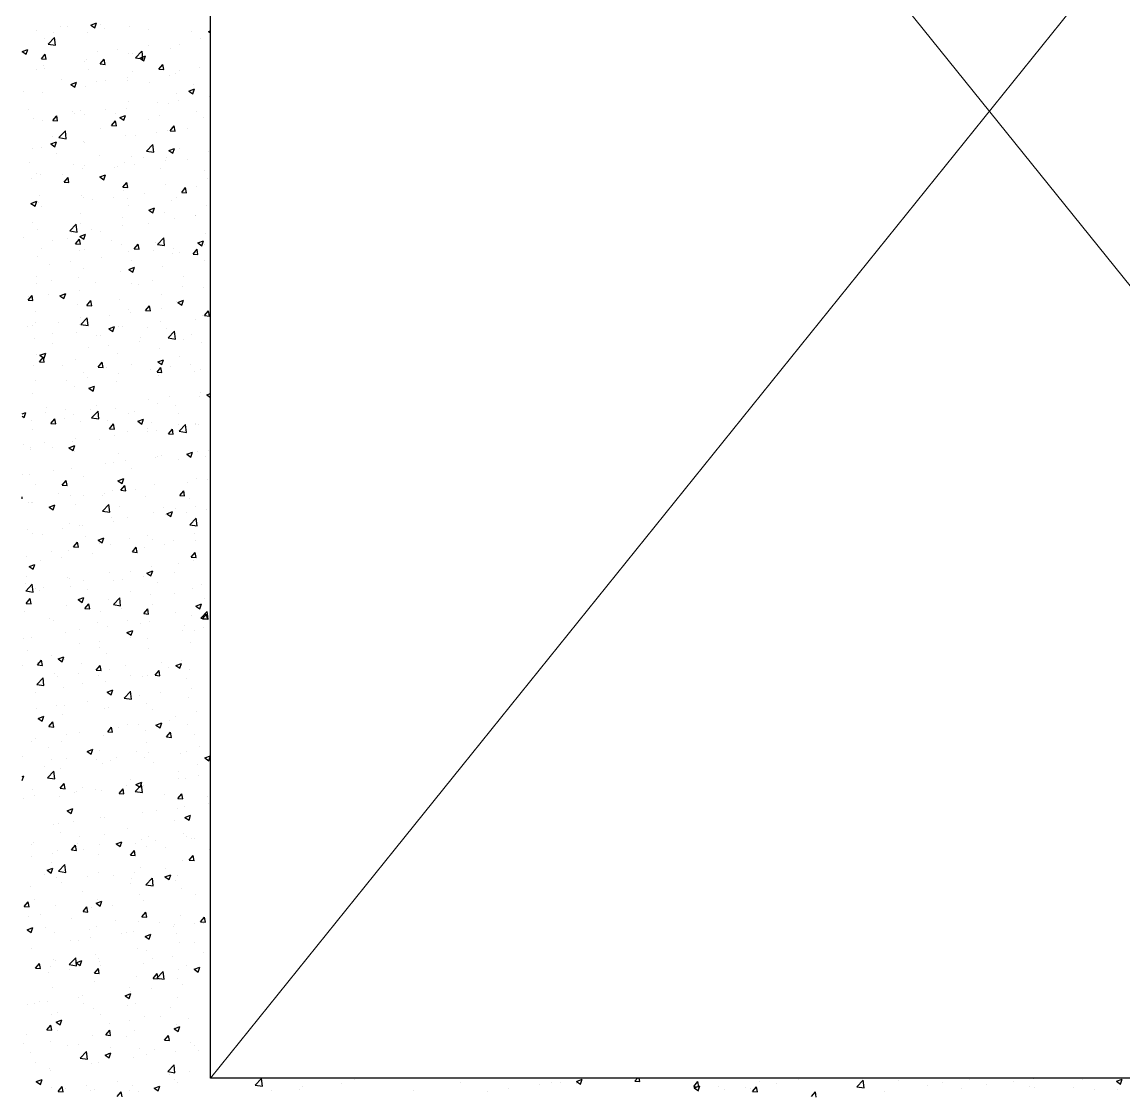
# Model space of a CAD drawing. Header units: millimetres. Extents: x 331487 to 517269, y 198509 to 399936.
# Drawn here: x 395720 to 397064, y 384942 to 386248 of the extents above; entities that cross this region are included whole.
import ezdxf

# ---------------------------------------------------------------- set-up
doc = ezdxf.new("R2010")
doc.units = ezdxf.units.MM
doc.header["$MEASUREMENT"] = 0
doc.layers.add('BEAM', color=1, linetype='Continuous', lineweight=5)
doc.layers.add('COLUMN', color=6, linetype='Continuous')

msp = doc.modelspace()

# ---------------------------------------------------------------- linework, layer by layer
at = {"layer": 'BEAM', "ltscale": 250}
for p, q in [((395950.1, 384959), (397850.1, 387319)), ((395950.1, 387319), (397850.1, 384959))]:
    msp.add_line(p, q, dxfattribs=at)
at = {"layer": 'COLUMN'}
for p, q in [((395950.1, 384959), (395950.1, 387319)), ((398080.1, 384959), (395950.1, 384959))]:
    msp.add_line(p, q, dxfattribs=at)
at = {"layer": 'COLUMN', "color": 2, "linetype": 'Continuous'}
for p, q in [((395804, 386244), (395811, 386246.7)), ((395804, 386244), (395809, 386240.6)), ((395809, 386240.6), (395811, 386246.7)), ((395816.2, 386244.9), (395816.2, 386244.9)), ((395737.2, 386237.4), (395737.2, 386237.4)), ((395757.9, 386234.9), (395757.9, 386234.9)), ((395767.1, 386242.6), (395767.1, 386242.6)), ((395775.1, 386242.4), (395775.1, 386242.4)), ((395800.1, 386235.4), (395800.1, 386235.4)), ((395820.5, 386240.4), (395820.5, 386240.4)), ((395851.4, 386242.4), (395851.4, 386242.4)), ((395873.9, 386238.1), (395873.9, 386238.1)), ((395927.3, 386235.8), (395927.3, 386235.8)), ((395947.7, 386236), (395950.1, 386236.9)), ((395947.7, 386236), (395950.1, 386234.4)), ((395748.1, 386227.9), (395748.1, 386227.9)), ((395751.9, 386220.8), (395759.7, 386228.9)), ((395751.9, 386220.8), (395760.8, 386219.4)), ((395760.8, 386219.4), (395759.7, 386228.9)), ((395874.9, 386219.6), (395874.9, 386219.6)), ((395912.7, 386219.9), (395912.7, 386219.9)), ((395938, 386227.9), (395938, 386227.9)), ((395720.1, 386211.8), (395727, 386214.4)), ((395720.1, 386211.6), (395725, 386208.4)), ((395725, 386208.4), (395727, 386214.4)), ((395743.7, 386202.9), (395748.5, 386208.7)), ((395749.7, 386202.4), (395748.5, 386208.7)), ((395812, 386211.3), (395812, 386211.3)), ((395837, 386214.6), (395837, 386214.6)), ((395850.2, 386209.1), (395850.2, 386209.1)), ((395854.4, 386209.9), (395854.4, 386209.9)), ((395858.7, 386204.2), (395866.4, 386212.3)), ((395858.7, 386204.2), (395867.6, 386202.9)), ((395863.7, 386203.7), (395870.7, 386206.4)), ((395863.7, 386203.7), (395868.7, 386200.4)), ((395867.6, 386202.9), (395866.5, 386212.4)), ((395868.7, 386200.4), (395870.7, 386206.4)), ((395900.7, 386215.5), (395900.7, 386215.5)), ((395743.7, 386202.9), (395749.7, 386202.4)), ((395746.9, 386194.6), (395746.9, 386194.6)), ((395747.7, 386191.5), (395747.7, 386191.5)), ((395748.8, 386203), (395748.8, 386203)), ((395796.1, 386199.9), (395796.1, 386199.9)), ((395798.9, 386202.1), (395798.9, 386202.1)), ((395815.4, 386196.7), (395820.2, 386202.4)), ((395815.4, 386196.7), (395821.4, 386196.1)), ((395821.4, 386196.1), (395820.2, 386202.4)), ((395887.1, 386190.4), (395892, 386196.1)), ((395887.1, 386190.4), (395893.1, 386189.9)), ((395893.1, 386189.8), (395892, 386196.1)), ((395936.8, 386191.8), (395936.8, 386191.8)), ((395737.7, 386189.9), (395737.7, 386189.9)), ((395768.8, 386178.1), (395768.8, 386178.1)), ((395801.1, 386189.3), (395801.1, 386189.3)), ((395848.6, 386180.1), (395848.6, 386180.1)), ((395854.4, 386187), (395854.4, 386187)), ((395899.5, 386182.2), (395899.5, 386182.2)), ((395907.8, 386184.7), (395907.8, 386184.7)), ((395911.7, 386188.5), (395911.7, 386188.5)), ((395722.5, 386163.5), (395722.5, 386163.5)), ((395779.7, 386171.5), (395786.7, 386174.2)), ((395779.7, 386171.5), (395784.7, 386168.1)), ((395784.7, 386168.1), (395786.7, 386174.2)), ((395785.7, 386171.9), (395785.7, 386171.9)), ((395797.7, 386168.8), (395797.7, 386168.8)), ((395810.7, 386175.2), (395810.7, 386175.2)), ((395822.1, 386175.8), (395822.1, 386175.8)), ((395849, 386175.8), (395849, 386175.8)), ((395875.5, 386173.6), (395875.5, 386173.6)), ((395923.4, 386163.5), (395930.4, 386166.2)), ((395923.4, 386163.5), (395928.4, 386160.1)), ((395928.4, 386160.1), (395930.4, 386166.1)), ((395928.9, 386171.3), (395928.9, 386171.3)), ((395745.7, 386161.3), (395745.7, 386161.3)), ((395850.3, 386150.3), (395850.3, 386150.3)), ((395908.6, 386160.3), (395908.6, 386160.3)), ((395910.4, 386152.3), (395910.4, 386152.3)), ((395948.3, 386157.3), (395948.3, 386157.3)), ((395727.8, 386140.7), (395727.8, 386140.7)), ((395781.2, 386138.4), (395781.2, 386138.4)), ((395791.9, 386140.3), (395791.9, 386140.3)), ((395822.3, 386140.7), (395822.3, 386140.7)), ((395847.8, 386142.5), (395847.8, 386142.5)), ((395885.4, 386149), (395885.4, 386149)), ((395898.3, 386148.9), (395898.3, 386148.9)), ((395932.5, 386138.3), (395932.5, 386138.3)), ((395733.6, 386130.2), (395733.6, 386130.2)), ((395744.5, 386128), (395744.5, 386128)), ((395757.6, 386127.7), (395762.4, 386133.5)), ((395757.6, 386127.7), (395763.5, 386127.2)), ((395759.4, 386132.4), (395759.4, 386132.4)), ((395763.5, 386127.2), (395762.4, 386133.4)), ((395784.4, 386135.7), (395784.4, 386135.7)), ((395796.4, 386135.5), (395796.4, 386135.5)), ((395829.3, 386121.4), (395834.1, 386127.2)), ((395835.3, 386120.9), (395834.1, 386127.2)), ((395834.5, 386136.2), (395834.5, 386136.2)), ((395839.4, 386131.2), (395846.4, 386133.9)), ((395839.4, 386131.2), (395844.3, 386127.9)), ((395844.3, 386127.9), (395846.4, 386133.9)), ((395874.2, 386128.3), (395874.2, 386128.3)), ((395887.9, 386133.9), (395887.9, 386133.9)), ((395941.3, 386131.7), (395941.3, 386131.7)), ((395949, 386123.2), (395949, 386123.2)), ((395765.2, 386106.8), (395773, 386114.9)), ((395774.1, 386105.4), (395773, 386114.9)), ((395815.9, 386118.3), (395815.9, 386118.3)), ((395829.3, 386121.4), (395835.3, 386120.9)), ((395859.1, 386109.6), (395859.1, 386109.6)), ((395884.1, 386112.9), (395884.1, 386112.9)), ((395897.1, 386115.7), (395897.1, 386115.7)), ((395901, 386115.2), (395905.8, 386120.9)), ((395901, 386115.2), (395907, 386114.6)), ((395907, 386114.6), (395905.8, 386120.9)), ((395922, 386117.9), (395922, 386117.9)), ((395755.3, 386099), (395762.3, 386101.6)), ((395755.3, 386099), (395760.3, 386095.6)), ((395757.6, 386108.3), (395757.6, 386108.3)), ((395758.1, 386096.3), (395758.1, 386096.3)), ((395760.3, 386095.6), (395762.3, 386101.6)), ((395765.2, 386106.8), (395774.1, 386105.4)), ((395795.2, 386102.2), (395795.2, 386102.2)), ((395796, 386101.3), (395796, 386101.3)), ((395846.6, 386109.3), (395846.6, 386109.3)), ((395871.9, 386090.3), (395879.7, 386098.4)), ((395880.8, 386088.9), (395879.7, 386098.4)), ((395733, 386093), (395733, 386093)), ((395743.3, 386094.7), (395743.3, 386094.7)), ((395761.7, 386087.3), (395761.7, 386087.3)), ((395815.1, 386085.1), (395815.1, 386085.1)), ((395854.1, 386083.3), (395854.1, 386083.3)), ((395868.4, 386082.8), (395868.4, 386082.8)), ((395871.9, 386090.3), (395880.8, 386088.9)), ((395899.1, 386090.9), (395906.1, 386093.6)), ((395899.1, 386090.9), (395904, 386087.6)), ((395904, 386087.6), (395906.1, 386093.6)), ((395912.4, 386093.3), (395912.4, 386093.3)), ((395947.8, 386089.9), (395947.8, 386089.9)), ((395729.4, 386076.2), (395729.4, 386076.2)), ((395782.8, 386073.9), (395782.8, 386073.9)), ((395795.8, 386073.3), (395795.8, 386073.3)), ((395832.8, 386070.1), (395832.8, 386070.1)), ((395836.1, 386071.6), (395836.1, 386071.6)), ((395845.3, 386076), (395845.3, 386076)), ((395857.8, 386073.4), (395857.8, 386073.4)), ((395889.5, 386069.4), (395889.5, 386069.4)), ((395895.7, 386078.4), (395895.7, 386078.4)), ((395895.9, 386082.4), (395895.9, 386082.4)), ((395921.8, 386080.6), (395921.8, 386080.6)), ((395731.8, 386056.8), (395731.8, 386056.8)), ((395737.5, 386063.3), (395737.5, 386063.3)), ((395742.1, 386061.4), (395742.1, 386061.4)), ((395769.6, 386061.8), (395769.6, 386061.8)), ((395771.4, 386052.5), (395776.3, 386058.2)), ((395777.4, 386052), (395776.3, 386058.2)), ((395794, 386068.9), (395794, 386068.9)), ((395815, 386058.7), (395822, 386061.4)), ((395815, 386058.7), (395820, 386055.3)), ((395820, 386055.3), (395822, 386061.4)), ((395942.9, 386067.1), (395942.9, 386067.1)), ((395946.6, 386056.6), (395946.6, 386056.6)), ((395771.4, 386052.5), (395777.4, 386052)), ((395843.2, 386046.2), (395848, 386052)), ((395843.2, 386046.2), (395849.1, 386045.7)), ((395844.1, 386042.7), (395844.1, 386042.7)), ((395849.1, 386045.7), (395848, 386052)), ((395894.6, 386049.1), (395894.6, 386049.1)), ((395914.9, 386039.9), (395919.7, 386045.7)), ((395920.9, 386039.4), (395919.7, 386045.7)), ((395932.6, 386047.3), (395932.6, 386047.3)), ((395731, 386026.4), (395738, 386029.1)), ((395736, 386023.1), (395738, 386029.1)), ((395741.8, 386036.5), (395741.8, 386036.5)), ((395792.8, 386035.6), (395792.8, 386035.6)), ((395795.2, 386034.2), (395795.2, 386034.2)), ((395806.5, 386030.7), (395806.5, 386030.7)), ((395831.5, 386034), (395831.5, 386034)), ((395848.6, 386032), (395848.6, 386032)), ((395869.4, 386039), (395869.4, 386039)), ((395901.9, 386029.7), (395901.9, 386029.7)), ((395908.3, 386033.6), (395908.3, 386033.6)), ((395914.9, 386039.9), (395920.9, 386039.4)), ((395731, 386026.4), (395736, 386023.1)), ((395740.8, 386028.1), (395740.8, 386028.1)), ((395743.3, 386022.4), (395743.3, 386022.4)), ((395850, 386023.6), (395850, 386023.6)), ((395874.7, 386018.4), (395881.7, 386021.1)), ((395874.7, 386018.4), (395879.7, 386015.1)), ((395879.7, 386015.1), (395881.7, 386021.1)), ((395893.4, 386015.8), (395893.4, 386015.8)), ((395945.4, 386023.3), (395945.4, 386023.3)), ((395733.3, 386003.6), (395733.3, 386003.6)), ((395791.6, 386013.6), (395791.6, 386013.6)), ((395791.6, 386002.3), (395791.6, 386002.3)), ((395842.9, 386009.4), (395842.9, 386009.4)), ((395906.2, 386007.9), (395906.2, 386007.9)), ((395931.3, 386011.1), (395931.3, 386011.1)), ((395932.2, 386011.7), (395932.2, 386011.7)), ((395739.6, 385994.8), (395739.6, 385994.8)), ((395778.5, 385992.8), (395786.2, 386001)), ((395778.5, 385992.9), (395787.4, 385991.5)), ((395780.2, 385991.3), (395780.2, 385991.3)), ((395787.4, 385991.5), (395786.3, 386001)), ((395790.7, 385986.2), (395797.7, 385988.9)), ((395795.7, 385982.8), (395797.7, 385988.9)), ((395805.2, 385994.6), (395805.2, 385994.6)), ((395815.6, 385991.7), (395815.6, 385991.7)), ((395843.1, 385999.5), (395843.1, 385999.5)), ((395873.9, 386001.7), (395873.9, 386001.7)), ((395944.1, 385990), (395944.1, 385990)), ((395722.3, 385985.4), (395722.3, 385985.4)), ((395757.3, 385981.7), (395757.3, 385981.7)), ((395775.7, 385983.1), (395775.7, 385983.1)), ((395785.3, 385977.3), (395790.1, 385983)), ((395785.3, 385977.3), (395791.3, 385976.7)), ((395791.3, 385976.7), (395790.1, 385983)), ((395790.7, 385986.2), (395795.7, 385982.8)), ((395829.1, 385980.9), (395829.1, 385980.9)), ((395841.7, 385976.1), (395841.7, 385976.1)), ((395857, 385971), (395861.9, 385976.7)), ((395863, 385970.5), (395861.9, 385976.7)), ((395882.5, 385978.6), (395882.5, 385978.6)), ((395885.2, 385976.3), (395893, 385984.4)), ((395885.2, 385976.3), (395894.1, 385974.9)), ((395892.2, 385982.5), (395892.2, 385982.5)), ((395894.1, 385974.9), (395893, 385984.4)), ((395934.4, 385978.2), (395941.4, 385980.9)), ((395934.4, 385978.2), (395939.4, 385974.8)), ((395935.8, 385976.4), (395935.8, 385976.4)), ((395939.4, 385974.8), (395941.4, 385980.9)), ((395942.8, 385976.7), (395942.8, 385976.7)), ((395743.4, 385972), (395743.4, 385972)), ((395790.4, 385969.1), (395790.4, 385969.1)), ((395796.8, 385969.7), (395796.8, 385969.7)), ((395850.2, 385967.5), (395850.2, 385967.5)), ((395857, 385971), (395863, 385970.5)), ((395879.9, 385968.4), (395879.9, 385968.4)), ((395903.5, 385965.2), (395903.5, 385965.2)), ((395905, 385971.7), (395905, 385971.7)), ((395912.1, 385966.7), (395912.1, 385966.7)), ((395928.8, 385964.7), (395933.6, 385970.5)), ((395928.8, 385964.7), (395934.7, 385964.2)), ((395934.7, 385964.2), (395933.6, 385970.5)), ((395738.4, 385961.6), (395738.4, 385961.6)), ((395753.9, 385951.8), (395753.9, 385951.8)), ((395778.9, 385955.1), (395778.9, 385955.1)), ((395816.8, 385960.1), (395816.8, 385960.1)), ((395850.4, 385945.9), (395857.4, 385948.6)), ((395853.8, 385956.7), (395853.8, 385956.7)), ((395855.4, 385942.6), (395857.4, 385948.6)), ((395891, 385949.2), (395891, 385949.2)), ((395942.9, 385956.7), (395942.9, 385956.7)), ((395737.2, 385936.7), (395737.2, 385936.7)), ((395789.1, 385935.8), (395789.1, 385935.8)), ((395795.5, 385946.7), (395795.5, 385946.7)), ((395840.5, 385942.8), (395840.5, 385942.8)), ((395850.4, 385945.9), (395855.4, 385942.6)), ((395916.5, 385937.3), (395916.5, 385937.3)), ((395737.2, 385928.3), (395737.2, 385928.3)), ((395755.8, 385932.3), (395755.8, 385932.3)), ((395809.2, 385930.1), (395809.2, 385930.1)), ((395853.6, 385929), (395853.6, 385929)), ((395862.6, 385927.8), (395862.6, 385927.8)), ((395878.7, 385932.3), (395878.7, 385932.3)), ((395915.9, 385925.5), (395915.9, 385925.5)), ((395941.7, 385923.4), (395941.7, 385923.4)), ((395727.5, 385908.3), (395732.3, 385914.1)), ((395727.5, 385908.3), (395733.4, 385907.8)), ((395727.6, 385912.4), (395727.6, 385912.4)), ((395733.4, 385907.8), (395732.3, 385914.1)), ((395752.6, 385915.7), (395752.6, 385915.7)), ((395766.4, 385913.7), (395773.4, 385916.4)), ((395766.4, 385913.7), (395771.3, 385910.3)), ((395771.3, 385910.3), (395773.4, 385916.4)), ((395790.5, 385920.7), (395790.5, 385920.7)), ((395839.3, 385909.5), (395839.3, 385909.5)), ((395889.8, 385915.9), (395889.8, 385915.9)), ((395910.1, 385905.7), (395917.1, 385908.3)), ((395915.1, 385902.3), (395917.1, 385908.3)), ((395736, 385895), (395736, 385895)), ((395787.9, 385902.5), (395787.9, 385902.5)), ((395799.2, 385902), (395804, 385907.8)), ((395799.2, 385902), (395805.2, 385901.5)), ((395805.2, 385901.5), (395804, 385907.8)), ((395849.7, 385897), (395849.7, 385897)), ((395870.9, 385895.8), (395875.7, 385901.5)), ((395870.9, 385895.8), (395876.9, 385895.3)), ((395876.9, 385895.2), (395875.7, 385901.5)), ((395890.2, 385897.8), (395890.2, 385897.8)), ((395908, 385907), (395908, 385907)), ((395910.1, 385905.7), (395915.1, 385902.3)), ((395942.6, 385889.5), (395947.5, 385895.2)), ((395948.6, 385889), (395947.5, 385895.2)), ((395736.3, 385881.2), (395736.3, 385881.2)), ((395764.2, 385881.2), (395764.2, 385881.2)), ((395791.3, 385887), (395791.3, 385887)), ((395791.7, 385878.9), (395799.5, 385887)), ((395800.6, 385877.5), (395799.5, 385887)), ((395827.3, 385889.5), (395827.3, 385889.5)), ((395852.4, 385892.8), (395852.4, 385892.8)), ((395888.6, 385882.6), (395888.6, 385882.6)), ((395931.9, 385885.1), (395931.9, 385885.1)), ((395940.5, 385890.1), (395940.5, 385890.1)), ((395942.6, 385889.5), (395948.6, 385889)), ((395726.3, 385876.2), (395726.3, 385876.2)), ((395733, 385877), (395733, 385877)), ((395757.4, 385867.8), (395757.4, 385867.8)), ((395786.7, 385869.2), (395786.7, 385869.2)), ((395789.7, 385879), (395789.7, 385879)), ((395791.7, 385878.9), (395800.6, 385877.5)), ((395826.1, 385873.4), (395833.1, 385876.1)), ((395826.1, 385873.4), (395831, 385870)), ((395831, 385870), (395833.1, 385876.1)), ((395838.1, 385876.2), (395838.1, 385876.2)), ((395843.1, 385876.7), (395843.1, 385876.7)), ((395873.6, 385875.1), (395873.6, 385875.1)), ((395896.5, 385874.4), (395896.5, 385874.4)), ((395898.4, 385862.3), (395906.2, 385870.4)), ((395907.3, 385861), (395906.2, 385870.5)), ((395949.9, 385872.2), (395949.9, 385872.2)), ((395734.8, 385861.7), (395734.8, 385861.7)), ((395757, 385855), (395757, 385855)), ((395810.8, 385865.5), (395810.8, 385865.5)), ((395815.3, 385865), (395815.3, 385865)), ((395863.9, 385858.4), (395863.9, 385858.4)), ((395864.2, 385863.3), (395864.2, 385863.3)), ((395898.4, 385862.3), (395907.3, 385861)), ((395917.6, 385861), (395917.6, 385861)), ((395927.1, 385866.7), (395927.1, 385866.7)), ((395939.3, 385856.8), (395939.3, 385856.8)), ((395737.9, 385841.8), (395737.9, 385841.8)), ((395742, 385841.1), (395749, 385843.8)), ((395742, 385841.1), (395747, 385837.8)), ((395747, 385837.8), (395749, 385843.8)), ((395801, 385850.1), (395801, 385850.1)), ((395826.1, 385853.4), (395826.1, 385853.4)), ((395836.8, 385842.9), (395836.8, 385842.9)), ((395887.3, 385849.3), (395887.3, 385849.3)), ((395733.6, 385828.4), (395733.6, 385828.4)), ((395741.3, 385833.1), (395746.2, 385838.9)), ((395741.3, 385833.1), (395747.3, 385832.6)), ((395747.3, 385832.6), (395746.2, 385838.8)), ((395769.8, 385828.1), (395769.8, 385828.1)), ((395785.5, 385835.9), (395785.5, 385835.9)), ((395813.1, 385826.8), (395817.9, 385832.6)), ((395819, 385826.3), (395817.9, 385832.6)), ((395853.5, 385830), (395853.5, 385830)), ((395885.8, 385833.1), (395892.8, 385835.8)), ((395885.8, 385833.1), (395890.7, 385829.8)), ((395890.7, 385829.8), (395892.8, 385835.8)), ((395911.8, 385840.1), (395911.8, 385840.1)), ((395925.8, 385830.5), (395925.8, 385830.5)), ((395795.2, 385820), (395795.2, 385820)), ((395799.7, 385813.9), (395799.7, 385813.9)), ((395813.1, 385826.8), (395819, 385826.3)), ((395823.2, 385825.9), (395823.2, 385825.9)), ((395837.6, 385818.9), (395837.6, 385818.9)), ((395876.6, 385823.6), (395876.6, 385823.6)), ((395884.8, 385820.6), (395889.6, 385826.3)), ((395884.8, 385820.6), (395890.8, 385820)), ((395886.1, 385816.1), (395886.1, 385816.1)), ((395890.8, 385820), (395889.6, 385826.3)), ((395900.8, 385827.2), (395900.8, 385827.2)), ((395930, 385821.4), (395930, 385821.4)), ((395938.1, 385823.5), (395938.1, 385823.5)), ((395736.9, 385810), (395736.9, 385810)), ((395774.7, 385810.6), (395774.7, 385810.6)), ((395784.3, 385802.6), (395784.3, 385802.6)), ((395801.7, 385800.9), (395808.7, 385803.6)), ((395801.7, 385800.9), (395806.7, 385797.5)), ((395806.7, 385797.5), (395808.7, 385803.6)), ((395835.6, 385809.6), (395835.6, 385809.6)), ((395732.3, 385795.1), (395732.3, 385795.1)), ((395874.5, 385787.8), (395874.5, 385787.8)), ((395899.5, 385791.1), (395899.5, 385791.1)), ((395936.9, 385790.3), (395936.9, 385790.3)), ((395937.4, 385796.1), (395937.4, 385796.1)), ((395945.4, 385792.9), (395950.1, 385794.7)), ((395945.4, 385792.9), (395950.1, 385789.7)), ((395750.3, 385777), (395750.3, 385777)), ((395773.4, 385774.5), (395773.4, 385774.5)), ((395803.7, 385774.8), (395803.7, 385774.8)), ((395811.3, 385779.5), (395811.3, 385779.5)), ((395834.4, 385776.4), (395834.4, 385776.4)), ((395884.9, 385782.8), (395884.9, 385782.8)), ((395907.7, 385780.4), (395907.7, 385780.4)), ((395720.1, 385769.6), (395724.7, 385771.3)), ((395720.1, 385767), (395722.7, 385765.3)), ((395722.7, 385765.3), (395724.7, 385771.3)), ((395731.1, 385761.8), (395731.1, 385761.8)), ((395748.4, 385771.2), (395748.4, 385771.2)), ((395755.2, 385757.9), (395760, 385763.6)), ((395761.2, 385757.4), (395760, 385763.6)), ((395771.4, 385763.6), (395771.4, 385763.6)), ((395783.1, 385769.3), (395783.1, 385769.3)), ((395791.1, 385760.4), (395791.1, 385760.4)), ((395805, 385764.9), (395812.8, 385773)), ((395805, 385764.9), (395813.9, 385763.6)), ((395813.9, 385763.6), (395812.8, 385773)), ((395824.8, 385761.3), (395824.8, 385761.3)), ((395849.4, 385770.4), (395849.4, 385770.4)), ((395857.1, 385772.5), (395857.1, 385772.5)), ((395861.4, 385760.6), (395868.4, 385763.3)), ((395861.4, 385760.6), (395866.4, 385757.3)), ((395866.4, 385757.3), (395868.4, 385763.3)), ((395910.5, 385770.3), (395910.5, 385770.3)), ((395732.7, 385750.4), (395732.7, 385750.4)), ((395755.2, 385757.9), (395761.2, 385757.4)), ((395826.9, 385751.6), (395831.8, 385757.4)), ((395826.9, 385751.6), (395832.9, 385751.1)), ((395832.9, 385751.1), (395831.8, 385757.4)), ((395848.2, 385748.4), (395848.2, 385748.4)), ((395873.2, 385751.7), (395873.2, 385751.7)), ((395873.3, 385748.4), (395873.3, 385748.4)), ((395878.2, 385759.1), (395878.2, 385759.1)), ((395883.7, 385749.5), (395883.7, 385749.5)), ((395898.7, 385745.3), (395903.5, 385751.1)), ((395904.6, 385744.8), (395903.5, 385751.1)), ((395911.1, 385756.6), (395911.1, 385756.6)), ((395911.7, 385748.4), (395919.5, 385756.5)), ((395911.7, 385748.4), (395920.6, 385747)), ((395920.6, 385747), (395919.5, 385756.5)), ((395931.6, 385756.8), (395931.6, 385756.8)), ((395931.7, 385758.4), (395931.7, 385758.4)), ((395935.6, 385757), (395935.6, 385757)), ((395747.1, 385735.1), (395747.1, 385735.1)), ((395781.8, 385736), (395781.8, 385736)), ((395785, 385740), (395785, 385740)), ((395815, 385738.4), (395815, 385738.4)), ((395833.2, 385743.1), (395833.2, 385743.1)), ((395898.7, 385745.3), (395904.6, 385744.8)), ((395722.1, 385731.8), (395722.1, 385731.8)), ((395729.9, 385728.5), (395729.9, 385728.5)), ((395730.4, 385726.2), (395730.4, 385726.2)), ((395756.7, 385728.4), (395756.7, 385728.4)), ((395777.4, 385728.4), (395784.4, 385731.1)), ((395777.4, 385728.4), (395782.4, 385725)), ((395782.4, 385725), (395784.4, 385731.1)), ((395783.8, 385723.9), (395783.8, 385723.9)), ((395837.2, 385721.7), (395837.2, 385721.7)), ((395921.1, 385720.4), (395928.1, 385723.1)), ((395921.1, 385720.4), (395926.1, 385717)), ((395926.1, 385717), (395928.1, 385723.1)), ((395934.4, 385723.7), (395934.4, 385723.7)), ((395947.9, 385725.5), (395947.9, 385725.5)), ((395821.9, 385708.9), (395821.9, 385708.9)), ((395832, 385709.8), (395832, 385709.8)), ((395846.9, 385712.2), (395846.9, 385712.2)), ((395882.5, 385716.2), (395882.5, 385716.2)), ((395884.8, 385717.2), (395884.8, 385717.2)), ((395890.6, 385719.4), (395890.6, 385719.4)), ((395911.5, 385713.4), (395911.5, 385713.4)), ((395944, 385717.2), (395944, 385717.2)), ((395720.8, 385695.6), (395720.8, 385695.6)), ((395728.7, 385695.2), (395728.7, 385695.2)), ((395758.7, 385700.6), (395758.7, 385700.6)), ((395780.6, 385702.7), (395780.6, 385702.7)), ((395794.9, 385693.4), (395794.9, 385693.4)), ((395853.2, 385703.4), (395853.2, 385703.4)), ((395736.6, 385683.4), (395736.6, 385683.4)), ((395769.1, 385682.7), (395773.9, 385688.4)), ((395769.1, 385682.7), (395775.1, 385682.1)), ((395775.1, 385682.1), (395773.9, 385688.4)), ((395837.1, 385688.1), (395844.1, 385690.8)), ((395837.1, 385688.1), (395842.1, 385684.8)), ((395840.8, 385676.4), (395845.6, 385682.1)), ((395842.1, 385684.8), (395844.1, 385690.8)), ((395846.8, 385675.9), (395845.6, 385682.1)), ((395881.3, 385682.9), (395881.3, 385682.9)), ((395921.6, 385686.1), (395921.6, 385686.1)), ((395933.2, 385690.4), (395933.2, 385690.4)), ((395946.6, 385689.4), (395946.6, 385689.4)), ((395720.4, 385666.1), (395720.1, 385668.5)), ((395720.1, 385666.2), (395720.4, 385666.1)), ((395764.4, 385672.8), (395764.4, 385672.8)), ((395779.4, 385669.5), (395779.4, 385669.5)), ((395795.5, 385669.5), (395795.5, 385669.5)), ((395817.7, 385670.6), (395817.7, 385670.6)), ((395820.6, 385672.8), (395820.6, 385672.8)), ((395830.8, 385676.5), (395830.8, 385676.5)), ((395840.8, 385676.4), (395846.8, 385675.9)), ((395858.5, 385677.8), (395858.5, 385677.8)), ((395871.1, 385668.3), (395871.1, 385668.3)), ((395912.5, 385670.1), (395917.4, 385675.9)), ((395912.5, 385670.1), (395918.5, 385669.6)), ((395918.5, 385669.6), (395917.4, 385675.9)), ((395924.5, 385666.1), (395924.5, 385666.1)), ((395727.5, 385662), (395727.5, 385662)), ((395732.1, 385661.7), (395732.1, 385661.7)), ((395732.4, 385661.2), (395732.4, 385661.2)), ((395753.1, 385655.9), (395760.1, 385658.5)), ((395753.1, 385655.9), (395758, 385652.5)), ((395758, 385652.5), (395760.1, 385658.5)), ((395785.4, 385659.4), (395785.4, 385659.4)), ((395818.2, 385651), (395826, 385659.1)), ((395827.1, 385649.6), (395826, 385659.1)), ((395838.8, 385657.2), (395838.8, 385657.2)), ((395892.2, 385654.9), (395892.2, 385654.9)), ((395907.4, 385653.8), (395907.4, 385653.8)), ((395932, 385657.1), (395932, 385657.1)), ((395945.6, 385652.6), (395945.6, 385652.6)), ((395818.2, 385651), (395827.1, 385649.6)), ((395829.5, 385643.2), (395829.5, 385643.2)), ((395849.1, 385643.7), (395849.1, 385643.7)), ((395880.1, 385649.6), (395880.1, 385649.6)), ((395895.3, 385646.6), (395895.3, 385646.6)), ((395896.8, 385647.8), (395903.8, 385650.5)), ((395896.8, 385647.8), (395901.8, 385644.5)), ((395901.8, 385644.5), (395903.8, 385650.5)), ((395920.3, 385649.9), (395920.3, 385649.9)), ((395924.9, 385634.4), (395932.7, 385642.5)), ((395933.9, 385633), (395932.7, 385642.5)), ((395726.3, 385628.7), (395726.3, 385628.7)), ((395769.2, 385630), (395769.2, 385630)), ((395778.2, 385636.2), (395778.2, 385636.2)), ((395790.8, 385633.7), (395790.8, 385633.7)), ((395794.3, 385633.3), (395794.3, 385633.3)), ((395832.1, 385638.3), (395832.1, 385638.3)), ((395925, 385634.4), (395933.9, 385633)), ((395931.4, 385631.8), (395931.4, 385631.8)), ((395732.4, 385623.7), (395732.4, 385623.7)), ((395744.5, 385622), (395744.5, 385622)), ((395783, 385607.4), (395787.8, 385613.2)), ((395788.9, 385606.9), (395787.8, 385613.2)), ((395797.8, 385619.8), (395797.8, 385619.8)), ((395812.8, 385615.6), (395819.8, 385618.3)), ((395812.8, 385615.6), (395817.7, 385612.2)), ((395817.7, 385612.2), (395819.8, 385618.3)), ((395851.2, 385617.5), (395851.2, 385617.5)), ((395873, 385621.8), (395873, 385621.8)), ((395878.8, 385616.3), (395878.8, 385616.3)), ((395904.6, 385615.2), (395904.6, 385615.2)), ((395930.8, 385623.8), (395930.8, 385623.8)), ((395931.9, 385615.5), (395931.9, 385615.5)), ((395756.4, 385601.8), (395756.4, 385601.8)), ((395777, 385602.9), (395777, 385602.9)), ((395783, 385607.4), (395788.9, 385606.9)), ((395805.8, 385598.9), (395805.8, 385598.9)), ((395814.7, 385611.8), (395814.7, 385611.8)), ((395828.3, 385609.9), (395828.3, 385609.9)), ((395854.7, 385601.2), (395859.5, 385606.9)), ((395854.7, 385601.2), (395860.7, 385600.6)), ((395860.7, 385600.6), (395859.5, 385606.9)), ((395869, 385607.2), (395869, 385607.2)), ((395894, 385610.5), (395894, 385610.5)), ((395926.4, 385594.9), (395931.2, 385600.6)), ((395932.4, 385594.4), (395931.2, 385600.6)), ((395725, 385595.4), (395725, 385595.4)), ((395728.7, 385583.3), (395735.7, 385586)), ((395733.7, 385580), (395735.7, 385586)), ((395742.9, 385590.6), (395742.9, 385590.6)), ((395768, 385593.9), (395768, 385593.9)), ((395911.2, 385586.8), (395911.2, 385586.8)), ((395926.4, 385594.9), (395932.4, 385594.4)), ((395929.6, 385590.5), (395929.6, 385590.5)), ((395728.7, 385583.3), (395733.7, 385580)), ((395827.1, 385576.6), (395827.1, 385576.6)), ((395852.9, 385576.8), (395852.9, 385576.8)), ((395872.5, 385575.3), (395879.5, 385578)), ((395872.5, 385575.3), (395877.4, 385572)), ((395877.4, 385572), (395879.5, 385578)), ((395877.6, 385583), (395877.6, 385583)), ((395905.6, 385576), (395905.6, 385576)), ((395723.8, 385562.1), (395723.8, 385562.1)), ((395724.8, 385553.5), (395732.5, 385561.7)), ((395725, 385570.9), (395725, 385570.9)), ((395733.7, 385552.2), (395732.6, 385561.7)), ((395775.8, 385569.6), (395775.8, 385569.6)), ((395778.4, 385568.7), (395778.4, 385568.7)), ((395779.5, 385559.4), (395779.5, 385559.4)), ((395794.6, 385566.8), (395794.6, 385566.8)), ((395831.7, 385566.4), (395831.7, 385566.4)), ((395842.7, 385567.7), (395842.7, 385567.7)), ((395867.7, 385571), (395867.7, 385571)), ((395885.1, 385564.1), (395885.1, 385564.1)), ((395938.5, 385561.9), (395938.5, 385561.9)), ((395724.8, 385553.6), (395733.7, 385552.2)), ((395736.3, 385556.8), (395736.3, 385556.8)), ((395741.7, 385554.4), (395741.7, 385554.4)), ((395746.1, 385557.5), (395746.1, 385557.5)), ((395788.4, 385543.1), (395795.4, 385545.8)), ((395793.4, 385539.7), (395795.4, 385545.8)), ((395799.5, 385555.2), (395799.5, 385555.2)), ((395831.5, 385537), (395839.3, 385545.1)), ((395840.4, 385535.6), (395839.3, 385545.1)), ((395852.8, 385553), (395852.8, 385553)), ((395876.4, 385549.7), (395876.4, 385549.7)), ((395906.2, 385550.7), (395906.2, 385550.7)), ((395928.3, 385557.2), (395928.3, 385557.2)), ((395725.1, 385538.5), (395729.9, 385544.2)), ((395725.1, 385538.5), (395731.1, 385538)), ((395731.1, 385538), (395729.9, 385544.2)), ((395774.5, 385536.3), (395774.5, 385536.3)), ((395788.4, 385543.1), (395793.4, 385539.7)), ((395796.8, 385532.2), (395801.7, 385538)), ((395796.8, 385532.2), (395802.8, 385531.7)), ((395802.8, 385531.7), (395801.7, 385538)), ((395825.9, 385543.3), (395825.9, 385543.3)), ((395831.5, 385537), (395840.4, 385535.6)), ((395841.4, 385531.6), (395841.4, 385531.6)), ((395868.6, 385526), (395873.4, 385531.7)), ((395874.5, 385525.4), (395873.4, 385531.7)), ((395879.3, 385536.6), (395879.3, 385536.6)), ((395932.1, 385535.1), (395939.1, 385537.8)), ((395932.1, 385535.1), (395937.1, 385531.7)), ((395937.1, 385531.7), (395939.1, 385537.8)), ((395942.4, 385544.9), (395942.4, 385544.9)), ((395722.6, 385528.8), (395722.6, 385528.8)), ((395753.2, 385520), (395753.2, 385520)), ((395816.4, 385528.3), (395816.4, 385528.3)), ((395868.6, 385526), (395874.5, 385525.4)), ((395907.1, 385527.1), (395907.1, 385527.1)), ((395927.1, 385523.9), (395927.1, 385523.9)), ((395938.2, 385520.4), (395946, 385528.6)), ((395938.2, 385520.5), (395947.1, 385519.1)), ((395940.3, 385519.7), (395945.1, 385525.4)), ((395940.3, 385519.7), (395946.3, 385519.2)), ((395946.3, 385519.1), (395945.1, 385525.4)), ((395947.1, 385519.1), (395946, 385528.6)), ((395758.5, 385517.8), (395758.5, 385517.8)), ((395790.5, 385507.1), (395790.5, 385507.1)), ((395811.9, 385515.6), (395811.9, 385515.6)), ((395824.7, 385510), (395824.7, 385510)), ((395848.1, 385502.8), (395855.1, 385505.5)), ((395848.8, 385517.1), (395848.8, 385517.1)), ((395853.1, 385499.5), (395855.1, 385505.5)), ((395865.2, 385513.3), (395865.2, 385513.3)), ((395875.2, 385516.4), (395875.2, 385516.4)), ((395916.1, 385505.5), (395916.1, 385505.5)), ((395918.6, 385511.1), (395918.6, 385511.1)), ((395931.1, 385505.2), (395931.1, 385505.2)), ((395941.2, 385508.8), (395941.2, 385508.8)), ((395721.4, 385495.5), (395721.4, 385495.5)), ((395732.1, 385497.1), (395732.1, 385497.1)), ((395773.3, 385503), (395773.3, 385503)), ((395815.1, 385492.2), (395815.1, 385492.2)), ((395848.1, 385502.8), (395853.1, 385499.5)), ((395853, 385497.1), (395853, 385497.1)), ((395872.7, 385495.2), (395872.7, 385495.2)), ((395726.9, 385480.6), (395726.9, 385480.6)), ((395790.1, 385488.9), (395790.1, 385488.9)), ((395814.4, 385485.2), (395814.4, 385485.2)), ((395874, 385483.2), (395874, 385483.2)), ((395925.9, 385490.7), (395925.9, 385490.7)), ((395739, 385463.3), (395743.8, 385469)), ((395739, 385466.7), (395739, 385466.7)), ((395745, 385462.8), (395743.8, 385469)), ((395756.1, 385475.1), (395756.1, 385475.1)), ((395764.1, 385470.6), (395771.1, 385473.3)), ((395764.1, 385470.6), (395769.1, 385467.2)), ((395769.1, 385467.2), (395771.1, 385473.3)), ((395772.1, 385469.7), (395772.1, 385469.7)), ((395792.4, 385464.5), (395792.4, 385464.5)), ((395823.5, 385476.8), (395823.5, 385476.8)), ((395889.8, 385466), (395889.8, 385466)), ((395907.8, 385462.6), (395914.8, 385465.2)), ((395912.8, 385459.2), (395914.8, 385465.2)), ((395914.9, 385469.3), (395914.9, 385469.3)), ((395720.2, 385462.2), (395720.2, 385462.2)), ((395739, 385463.3), (395745, 385462.8)), ((395760.1, 385453.3), (395760.1, 385453.3)), ((395788.8, 385452.7), (395788.8, 385452.7)), ((395810.7, 385457), (395815.5, 385462.8)), ((395810.7, 385457), (395816.7, 385456.5)), ((395813.5, 385451), (395813.5, 385451)), ((395816.7, 385456.5), (395815.5, 385462.7)), ((395826.7, 385457.7), (395826.7, 385457.7)), ((395845.8, 385462.2), (395845.8, 385462.2)), ((395882.4, 385450.7), (395887.3, 385456.5)), ((395888.4, 385450.2), (395887.3, 385456.5)), ((395899.1, 385460), (395899.1, 385460)), ((395907.8, 385462.6), (395912.8, 385459.2)), ((395910.9, 385460.2), (395910.9, 385460.2)), ((395924.7, 385457.4), (395924.7, 385457.4)), ((395738, 385439.6), (395745.8, 385447.7)), ((395738, 385439.6), (395746.9, 385438.2)), ((395746.9, 385438.2), (395745.8, 385447.7)), ((395763.8, 385449.4), (395763.8, 385449.4)), ((395794.3, 385440.1), (395794.3, 385440.1)), ((395822.2, 385443.5), (395822.2, 385443.5)), ((395852.6, 385450.2), (395852.6, 385450.2)), ((395866.8, 385448.8), (395866.8, 385448.8)), ((395872.8, 385449.9), (395872.8, 385449.9)), ((395882.4, 385450.7), (395888.4, 385450.2)), ((395920.2, 385446.5), (395920.2, 385446.5)), ((395736, 385430.1), (395736, 385430.1)), ((395770.9, 385436.4), (395770.9, 385436.4)), ((395823.8, 385430.3), (395830.8, 385433)), ((395823.8, 385430.3), (395828.8, 385426.9)), ((395828.8, 385426.9), (395830.8, 385433)), ((395844.7, 385423), (395852.5, 385431.1)), ((395853.6, 385421.7), (395852.5, 385431.2)), ((395863.5, 385426.6), (395863.5, 385426.6)), ((395888.6, 385429.9), (395888.6, 385429.9)), ((395923.5, 385424.1), (395923.5, 385424.1)), ((395926.4, 385434.9), (395926.4, 385434.9)), ((395762.5, 385413.3), (395762.5, 385413.3)), ((395772.5, 385413.6), (395772.5, 385413.6)), ((395800.4, 385418.3), (395800.4, 385418.3)), ((395825.9, 385411.4), (395825.9, 385411.4)), ((395844.8, 385423), (395853.6, 385421.7)), ((395871.5, 385416.6), (395871.5, 385416.6)), ((395737.5, 385410), (395737.5, 385410)), ((395739.8, 385398.1), (395746.8, 385400.7)), ((395739.8, 385398.1), (395744.7, 385394.7)), ((395744.7, 385394.7), (395746.8, 385400.7)), ((395769.7, 385403.1), (395769.7, 385403.1)), ((395821, 385410.2), (395821, 385410.2)), ((395879.3, 385409.1), (395879.3, 385409.1)), ((395906.8, 385400.5), (395906.8, 385400.5)), ((395932.6, 385406.9), (395932.6, 385406.9)), ((395752.9, 385388.1), (395757.7, 385393.8)), ((395752.9, 385388.1), (395758.8, 385387.5)), ((395758.8, 385387.5), (395757.7, 385393.8)), ((395824.6, 385381.8), (395829.4, 385387.5)), ((395830.6, 385381.3), (395829.4, 385387.5)), ((395837.2, 385387.1), (395837.2, 385387.1)), ((395848.5, 385390.5), (395848.5, 385390.5)), ((395862.3, 385390.4), (395862.3, 385390.4)), ((395883.5, 385390), (395890.5, 385392.7)), ((395883.5, 385390), (395888.5, 385386.7)), ((395888.5, 385386.7), (395890.5, 385392.7)), ((395900.1, 385395.4), (395900.1, 385395.4)), ((395922.3, 385390.8), (395922.3, 385390.8)), ((395731.9, 385370.5), (395731.9, 385370.5)), ((395736.2, 385373.8), (395736.2, 385373.8)), ((395774.1, 385378.8), (395774.1, 385378.8)), ((395790.2, 385380.5), (395790.2, 385380.5)), ((395819.8, 385376.9), (395819.8, 385376.9)), ((395824.6, 385381.8), (395830.6, 385381.3)), ((395870.3, 385383.3), (395870.3, 385383.3)), ((395896.3, 385375.5), (395901.1, 385381.3)), ((395896.3, 385375.5), (395902.3, 385375)), ((395902.3, 385375), (395901.1, 385381.3)), ((395930.8, 385378.5), (395930.8, 385378.5)), ((395753, 385362.5), (395753, 385362.5)), ((395768.5, 385369.8), (395768.5, 385369.8)), ((395799.5, 385357.8), (395806.5, 385360.5)), ((395799.5, 385357.8), (395804.4, 385354.4)), ((395804.4, 385354.4), (395806.5, 385360.5)), ((395806.4, 385360.3), (395806.4, 385360.3)), ((395814.1, 385358.5), (395814.1, 385358.5)), ((395859.8, 385358), (395859.8, 385358)), ((395872.5, 385368.5), (395872.5, 385368.5)), ((395921, 385357.5), (395921, 385357.5)), ((395937, 385364.3), (395937, 385364.3)), ((395720.7, 385351.4), (395720.7, 385351.4)), ((395755.8, 385348.5), (395755.8, 385348.5)), ((395774.1, 385349.1), (395774.1, 385349.1)), ((395810.9, 385347.7), (395810.9, 385347.7)), ((395818.6, 385343.6), (395818.6, 385343.6)), ((395827.5, 385346.8), (395827.5, 385346.8)), ((395835.9, 385351), (395835.9, 385351)), ((395869.1, 385350), (395869.1, 385350)), ((395873.8, 385356), (395873.8, 385356)), ((395880.9, 385344.6), (395880.9, 385344.6)), ((395913.2, 385355.8), (395913.2, 385355.8)), ((395943.2, 385349.8), (395950.1, 385352.5)), ((395943.2, 385349.8), (395948.1, 385346.4)), ((395948.1, 385346.4), (395950.1, 385352.4)), ((395747.8, 385339.4), (395747.8, 385339.4)), ((395751.3, 385325.6), (395759.1, 385333.7)), ((395760.2, 385324.2), (395759.1, 385333.7)), ((395767.3, 385336.6), (395767.3, 385336.6)), ((395910.6, 385333.5), (395910.6, 385333.5)), ((395934.2, 385342.3), (395934.2, 385342.3)), ((395720.1, 385327.3), (395722.4, 385328.2)), ((395720.1, 385322.4), (395720.4, 385322.2)), ((395720.4, 385322.2), (395722.4, 385328.2)), ((395751.3, 385325.6), (395760.2, 385324.2)), ((395766.7, 385312.8), (395771.6, 385318.6)), ((395772.7, 385312.3), (395771.6, 385318.6)), ((395847.5, 385316.5), (395847.5, 385316.5)), ((395852.3, 385323.5), (395852.3, 385323.5)), ((395858, 385309.1), (395865.8, 385317.2)), ((395859.1, 385317.5), (395866.2, 385320.2)), ((395859.1, 385317.5), (395864.1, 385314.2)), ((395864.1, 385314.2), (395866.1, 385320.2)), ((395866.9, 385307.7), (395865.8, 385317.2)), ((395867.9, 385316.7), (395867.9, 385316.7)), ((395910.7, 385324.9), (395910.7, 385324.9)), ((395919.8, 385324.2), (395919.8, 385324.2)), ((395935.7, 385328.1), (395935.7, 385328.1)), ((395733.1, 385311.7), (395733.1, 385311.7)), ((395735.7, 385303.5), (395735.7, 385303.5)), ((395766, 385303.3), (395766, 385303.3)), ((395766.7, 385312.8), (395772.7, 385312.3)), ((395784.6, 385308.3), (395784.6, 385308.3)), ((395786.5, 385309.5), (395786.5, 385309.5)), ((395794, 385313.5), (395794, 385313.5)), ((395809.6, 385311.6), (395809.6, 385311.6)), ((395817.4, 385310.3), (395817.4, 385310.3)), ((395838.5, 385306.6), (395843.3, 385312.3)), ((395838.5, 385306.6), (395844.4, 385306)), ((395839.9, 385307.2), (395839.9, 385307.2)), ((395844.4, 385306), (395843.3, 385312.3)), ((395858, 385309.1), (395866.9, 385307.7)), ((395893.3, 385304.9), (395893.3, 385304.9)), ((395910.2, 385300.3), (395915, 385306)), ((395916.2, 385299.8), (395915, 385306)), ((395721.4, 385299.9), (395721.4, 385299.9)), ((395910.2, 385300.3), (395916.2, 385299.8)), ((395918.6, 385290.9), (395918.6, 385290.9)), ((395946.6, 385302.7), (395946.6, 385302.7)), ((395947.3, 385293.7), (395947.3, 385293.7)), ((395775.1, 385285.3), (395782.1, 385288)), ((395775.1, 385285.3), (395780.1, 385281.9)), ((395780.1, 385281.9), (395782.1, 385288)), ((395816.2, 385277), (395816.2, 385277)), ((395821.2, 385277.1), (395821.2, 385277.1)), ((395866.7, 385283.4), (395866.7, 385283.4)), ((395884.4, 385285.4), (395884.4, 385285.4)), ((395909.4, 385288.7), (395909.4, 385288.7)), ((395918.8, 385277.3), (395925.8, 385280)), ((395918.8, 385277.3), (395923.8, 385273.9)), ((395923.8, 385273.9), (395925.8, 385280)), ((395758.3, 385268.8), (395758.3, 385268.8)), ((395764.8, 385270), (395764.8, 385270)), ((395783.3, 385272.1), (395783.3, 385272.1)), ((395848.2, 385263.9), (395848.2, 385263.9)), ((395906.5, 385273.9), (395906.5, 385273.9)), ((395767, 385258.4), (395767, 385258.4)), ((395789.9, 385253.9), (395789.9, 385253.9)), ((395820.4, 385256.1), (395820.4, 385256.1)), ((395865.5, 385250.1), (395865.5, 385250.1)), ((395873.8, 385253.8), (395873.8, 385253.8)), ((395917.4, 385257.6), (395917.4, 385257.6)), ((395921, 385254.3), (395921, 385254.3)), ((395927.2, 385251.6), (395927.2, 385251.6)), ((395930.5, 385251.9), (395930.5, 385251.9)), ((395731.6, 385243.8), (395731.6, 385243.8)), ((395734.7, 385247.2), (395734.7, 385247.2)), ((395763.6, 385236.7), (395763.6, 385236.7)), ((395780.6, 385237.6), (395785.4, 385243.4)), ((395780.6, 385237.6), (395786.6, 385237.1)), ((395786.6, 385237.1), (395785.4, 385243.4)), ((395788.1, 385244.9), (395788.1, 385244.9)), ((395794.9, 385237.7), (395794.9, 385237.7)), ((395814.9, 385243.7), (395814.9, 385243.7)), ((395834.8, 385245), (395841.8, 385247.7)), ((395834.8, 385245), (395839.8, 385241.7)), ((395839.8, 385241.7), (395841.8, 385247.7)), ((395841.5, 385242.7), (395841.5, 385242.7)), ((395852.3, 385231.4), (395857.2, 385237.1)), ((395858.3, 385230.8), (395857.2, 385237.1)), ((395858.1, 385246), (395858.1, 385246)), ((395872.2, 385241.9), (395872.2, 385241.9)), ((395883.1, 385249.3), (395883.1, 385249.3)), ((395894.9, 385240.4), (395894.9, 385240.4)), ((395948.3, 385238.2), (395948.3, 385238.2)), ((395732, 385229.4), (395732, 385229.4)), ((395757, 385232.7), (395757, 385232.7)), ((395813.8, 385231.9), (395813.8, 385231.9)), ((395852.3, 385231.4), (395858.3, 385230.8)), ((395916.2, 385224.3), (395916.2, 385224.3)), ((395924.1, 385225.1), (395928.9, 385230.8)), ((395924.1, 385225.1), (395930, 385224.6)), ((395930, 385224.5), (395928.9, 385230.8)), ((395750.8, 385212.8), (395757.8, 385215.4)), ((395750.8, 385212.8), (395755.8, 385209.4)), ((395755.5, 385221.9), (395755.5, 385221.9)), ((395755.8, 385209.4), (395757.8, 385215.4)), ((395764.5, 385211.7), (395772.3, 385219.8)), ((395764.5, 385211.7), (395773.4, 385210.3)), ((395773.4, 385210.3), (395772.3, 385219.8)), ((395813.7, 385210.4), (395813.7, 385210.4)), ((395856.8, 385209.8), (395856.8, 385209.8)), ((395864.2, 385216.8), (395864.2, 385216.8)), ((395894.7, 385214.8), (395894.7, 385214.8)), ((395747.1, 385207.5), (395747.1, 385207.5)), ((395762.4, 385203.4), (395762.4, 385203.4)), ((395768.6, 385198.2), (395768.6, 385198.2)), ((395800.5, 385205.3), (395800.5, 385205.3)), ((395831.7, 385206.5), (395831.7, 385206.5)), ((395852, 385196.9), (395852, 385196.9)), ((395853.9, 385203), (395853.9, 385203)), ((395871.3, 385195.1), (395879, 385203.2)), ((395880.2, 385193.7), (395879.1, 385203.2)), ((395894.5, 385204.7), (395901.5, 385207.4)), ((395894.5, 385204.7), (395899.5, 385201.4)), ((395899.5, 385201.4), (395901.5, 385207.4)), ((395907.3, 385200.8), (395907.3, 385200.8)), ((395910.3, 385206.9), (395910.3, 385206.9)), ((395730.7, 385193.2), (395730.7, 385193.2)), ((395793.7, 385186.9), (395793.7, 385186.9)), ((395863, 385183.6), (395863, 385183.6)), ((395871.3, 385195.1), (395880.2, 385193.7)), ((395915, 385191.1), (395915, 385191.1)), ((395931.5, 385183.7), (395931.5, 385183.7)), ((395722.8, 385168.7), (395727.6, 385174.4)), ((395722.8, 385168.7), (395728.7, 385168.2)), ((395728.7, 385168.2), (395727.6, 385174.4)), ((395735.4, 385176.9), (395735.4, 385176.9)), ((395761.2, 385170.1), (395761.2, 385170.1)), ((395810.5, 385172.5), (395817.5, 385175.2)), ((395810.5, 385172.5), (395815.5, 385169.1)), ((395812.5, 385177.2), (395812.5, 385177.2)), ((395815.5, 385169.1), (395817.5, 385175.2)), ((395830.5, 385170.4), (395830.5, 385170.4)), ((395868.3, 385175.4), (395868.3, 385175.4)), ((395727.7, 385156.4), (395727.7, 385156.4)), ((395742.3, 385158.8), (395742.3, 385158.8)), ((395794.5, 385162.4), (395799.3, 385168.2)), ((395794.5, 385162.4), (395800.5, 385161.9)), ((395800.5, 385161.9), (395799.3, 385168.1)), ((395805.4, 385167.1), (395805.4, 385167.1)), ((395866.2, 385156.1), (395871, 385161.9)), ((395866.2, 385156.1), (395872.2, 385155.6)), ((395872.2, 385155.6), (395871, 385161.9)), ((395913.7, 385157.8), (395913.7, 385157.8)), ((395937.9, 385149.9), (395942.8, 385155.6)), ((395943.9, 385149.3), (395942.8, 385155.6)), ((395726.5, 385140.2), (395733.5, 385142.9)), ((395731.4, 385136.9), (395733.5, 385142.9)), ((395748.7, 385143), (395748.7, 385143)), ((395781, 385154.2), (395781, 385154.2)), ((395811.3, 385143.9), (395811.3, 385143.9)), ((395834.4, 385151.9), (395834.4, 385151.9)), ((395861.8, 385150.3), (395861.8, 385150.3)), ((395887.8, 385149.7), (395887.8, 385149.7)), ((395905.2, 385144.2), (395905.2, 385144.2)), ((395906.2, 385147.2), (395906.2, 385147.2)), ((395930.2, 385147.5), (395930.2, 385147.5)), ((395937.9, 385149.9), (395943.9, 385149.3)), ((395941.2, 385147.4), (395941.2, 385147.4)), ((395726.5, 385140.2), (395731.4, 385136.9)), ((395760, 385136.8), (395760, 385136.8)), ((395802.1, 385140.7), (395802.1, 385140.7)), ((395804.2, 385130.9), (395804.2, 385130.9)), ((395842, 385135.9), (395842, 385135.9)), ((395847.9, 385137.2), (395847.9, 385137.2)), ((395855.5, 385138.5), (395855.5, 385138.5)), ((395870.2, 385132.2), (395877.2, 385134.9)), ((395870.2, 385132.2), (395875.2, 385128.9)), ((395875.1, 385128.9), (395877.2, 385134.9)), ((395908.9, 385136.2), (395908.9, 385136.2)), ((395731.3, 385117.2), (395731.3, 385117.2)), ((395779.1, 385127.6), (395779.1, 385127.6)), ((395789.6, 385127.2), (395789.6, 385127.2)), ((395860.6, 385117), (395860.6, 385117)), ((395871.9, 385115.3), (395871.9, 385115.3)), ((395912.5, 385124.5), (395912.5, 385124.5)), ((395930.2, 385125.3), (395930.2, 385125.3)), ((395758.7, 385103.5), (395758.7, 385103.5)), ((395761.1, 385103.3), (395761.1, 385103.3)), ((395777.8, 385097.7), (395785.6, 385105.8)), ((395786.7, 385096.3), (395785.6, 385105.8)), ((395786.2, 385100), (395793.2, 385102.7)), ((395791.1, 385096.6), (395793.2, 385102.7)), ((395810.1, 385110.6), (395810.1, 385110.6)), ((395813.5, 385105.3), (395813.5, 385105.3)), ((395878.9, 385104.8), (395878.9, 385104.8)), ((395903.9, 385108.1), (395903.9, 385108.1)), ((395941.8, 385113.1), (395941.8, 385113.1)), ((395736.6, 385093.5), (395741.5, 385099.2)), ((395736.6, 385093.5), (395742.6, 385092.9)), ((395742.6, 385092.9), (395741.5, 385099.2)), ((395752.8, 385088.2), (395752.8, 385088.2)), ((395755.2, 385095.3), (395755.2, 385095.3)), ((395777.8, 385097.7), (395786.7, 385096.3)), ((395777.9, 385091.5), (395777.9, 385091.5)), ((395786.2, 385100), (395791.1, 385096.6)), ((395808.4, 385087.2), (395813.2, 385092.9)), ((395814.3, 385086.7), (395813.2, 385092.9)), ((395814.5, 385101.1), (395814.5, 385101.1)), ((395815.7, 385096.5), (395815.7, 385096.5)), ((395867.9, 385098.8), (395867.9, 385098.8)), ((395884.5, 385081.1), (395892.3, 385089.3)), ((395893.4, 385079.8), (395892.3, 385089.3)), ((395911.3, 385091.2), (395911.3, 385091.2)), ((395921.3, 385096.6), (395921.3, 385096.6)), ((395929.9, 385092), (395936.9, 385094.7)), ((395929.9, 385092), (395934.8, 385088.6)), ((395934.8, 385088.6), (395936.9, 385094.7)), ((395808.4, 385087.2), (395814.3, 385086.7)), ((395808.9, 385077.3), (395808.9, 385077.3)), ((395859.4, 385083.7), (395859.4, 385083.7)), ((395880.1, 385080.9), (395884.9, 385086.7)), ((395880.1, 385080.9), (395886.1, 385080.4)), ((395884.5, 385081.1), (395893.4, 385079.8)), ((395886.1, 385080.4), (395884.9, 385086.7)), ((395910.1, 385080.3), (395910.1, 385080.3)), ((395757.5, 385070.2), (395757.5, 385070.2)), ((395845.8, 385059.7), (395852.8, 385062.4)), ((395850.8, 385056.4), (395852.8, 385062.4)), ((395851.7, 385070.3), (395851.7, 385070.3)), ((395852.6, 385065.4), (395852.6, 385065.4)), ((395877.6, 385068.7), (395877.6, 385068.7)), ((395915.5, 385073.6), (395915.5, 385073.6)), ((395726.5, 385048.8), (395726.5, 385048.8)), ((395735.1, 385050.2), (395735.1, 385050.2)), ((395741.7, 385052.2), (395741.7, 385052.2)), ((395751.5, 385052.1), (395751.5, 385052.1)), ((395789.4, 385057), (395789.4, 385057)), ((395793.4, 385060.3), (395793.4, 385060.3)), ((395795.1, 385050), (395795.1, 385050)), ((395845.8, 385059.7), (395850.8, 385056.4)), ((395848.4, 385047.7), (395848.4, 385047.7)), ((395858.2, 385050.4), (395858.2, 385050.4)), ((395910.1, 385057.9), (395910.1, 385057.9)), ((395756.3, 385037), (395756.3, 385037)), ((395762.8, 385038.8), (395762.8, 385038.8)), ((395807.7, 385044), (395807.7, 385044)), ((395816.1, 385036.5), (395816.1, 385036.5)), ((395869.5, 385034.3), (395869.5, 385034.3)), ((395901.8, 385045.5), (395901.8, 385045.5)), ((395750.5, 385018.2), (395755.3, 385024)), ((395756.5, 385017.7), (395755.3, 385024)), ((395761.8, 385027.5), (395768.8, 385030.2)), ((395761.8, 385027.5), (395766.8, 385024.1)), ((395766.8, 385024.1), (395768.8, 385030.2)), ((395826.3, 385025.9), (395826.3, 385025.9)), ((395851.3, 385029.2), (395851.3, 385029.2)), ((395889.2, 385034.2), (395889.2, 385034.2)), ((395905.5, 385019.5), (395912.5, 385022.1)), ((395908.9, 385024.6), (395908.9, 385024.6)), ((395910.5, 385016.1), (395912.5, 385022.1)), ((395922.9, 385032), (395922.9, 385032)), ((395725.2, 385012.6), (395725.2, 385012.6)), ((395750.5, 385018.2), (395756.5, 385017.7)), ((395763.1, 385017.6), (395763.1, 385017.6)), ((395806.4, 385010.7), (395806.4, 385010.7)), ((395822.2, 385012), (395827.1, 385017.7)), ((395822.2, 385012), (395828.2, 385011.4)), ((395828.2, 385011.4), (395827.1, 385017.7)), ((395847.6, 385010.6), (395847.6, 385010.6)), ((395856.9, 385017.1), (395856.9, 385017.1)), ((395894, 385005.7), (395898.8, 385011.4)), ((395899.9, 385005.2), (395898.8, 385011.4)), ((395905.5, 385019.5), (395910.5, 385016.1)), ((395905.9, 385020.6), (395905.9, 385020.6)), ((395721.8, 385001.4), (395721.8, 385001.4)), ((395755.1, 385003.7), (395755.1, 385003.7)), ((395775.2, 384999.1), (395775.2, 384999.1)), ((395789.3, 385000.6), (395789.3, 385000.6)), ((395828.5, 384996.9), (395828.5, 384996.9)), ((395862.9, 384994.8), (395862.9, 384994.8)), ((395881.9, 384994.6), (395881.9, 384994.6)), ((395894, 385005.7), (395899.9, 385005.2)), ((395926, 385003.1), (395926, 385003.1)), ((395929.9, 384998.7), (395929.9, 384998.7)), ((395731, 384990.6), (395731, 384990.6)), ((395791, 384983.7), (395798.8, 384991.8)), ((395791.1, 384983.7), (395800, 384982.4)), ((395800, 384982.4), (395798.8, 384991.9)), ((395800, 384986.5), (395800, 384986.5)), ((395821.5, 384987.2), (395828.5, 384989.9)), ((395821.5, 384987.2), (395826.5, 384983.8)), ((395825, 384989.8), (395825, 384989.8)), ((395826.5, 384983.8), (395828.5, 384989.9)), ((395855.7, 384983.8), (395855.7, 384983.8)), ((395871.6, 384988.6), (395871.6, 384988.6)), ((395907.7, 384991.3), (395907.7, 384991.3)), ((395935.3, 384992.4), (395935.3, 384992.4)), ((395736.8, 384978.2), (395736.8, 384978.2)), ((395753.9, 384970.4), (395753.9, 384970.4)), ((395754.9, 384968.6), (395754.9, 384968.6)), ((395805.2, 384977.4), (395805.2, 384977.4)), ((395813.2, 384978.6), (395813.2, 384978.6)), ((395897.8, 384967.2), (395905.6, 384975.3)), ((395897.8, 384967.2), (395906.7, 384965.8)), ((395906.7, 384965.8), (395905.6, 384975.3)), ((395737.5, 384955), (395744.5, 384957.6)), ((395737.5, 384955), (395742.5, 384951.6)), ((395742.5, 384951.6), (395744.5, 384957.6)), ((395836.6, 384955.3), (395836.6, 384955.3)), ((395899.7, 384963.6), (395899.7, 384963.6)), ((395906.5, 384958), (395906.5, 384958)), ((395909.8, 384953.7), (395909.8, 384953.7)), ((395924.8, 384966.9), (395924.8, 384966.9)), ((396004.5, 384950.6), (396012.3, 384958.7)), ((396013.4, 384949.3), (396012.3, 384958.7)), ((396125.5, 384957.4), (396125.5, 384957.4)), ((396255.5, 384954), (396255.5, 384954)), ((396365.4, 384954.3), (396365.4, 384954.3)), ((396376.4, 384954.4), (396376.4, 384954.4)), ((396396.4, 384955.2), (396403.4, 384957.9)), ((396396.4, 384955.2), (396401.3, 384951.8)), ((396401.3, 384951.8), (396403.4, 384957.9)), ((396467.8, 384955.5), (396470.7, 384959)), ((396467.8, 384955.5), (396473.8, 384955)), ((396473.7, 384955), (396473, 384959)), ((396539.5, 384949.2), (396544.3, 384955)), ((396545.5, 384948.7), (396544.3, 384955)), ((396619.8, 384955.4), (396619.8, 384955.4)), ((396667.6, 384957.2), (396667.6, 384957.2)), ((396736, 384958.6), (396736, 384958.6)), ((396738.3, 384948.7), (396746.1, 384956.8)), ((396747.2, 384947.4), (396746.1, 384956.8)), ((396789.4, 384956.3), (396789.4, 384956.3)), ((396842.8, 384954), (396842.8, 384954)), ((396875.7, 384957.6), (396875.7, 384957.6)), ((396929.1, 384955.2), (396929.1, 384955.2)), ((396954.1, 384958.5), (396954.1, 384958.5)), ((397013.4, 384957.6), (397013.4, 384957.6)), ((397055.2, 384955.4), (397062.2, 384958.1)), ((397055.2, 384955.4), (397060.2, 384952)), ((397060.2, 384952), (397062.2, 384958.1)), ((395755.7, 384948), (395755.7, 384948)), ((395764.4, 384943), (395769.2, 384948.8)), ((395764.4, 384943), (395770.4, 384942.5)), ((395770.4, 384942.5), (395769.2, 384948.8)), ((395773.7, 384947), (395773.7, 384947)), ((395798.7, 384950.3), (395798.7, 384950.3)), ((395804, 384944.1), (395804, 384944.1)), ((395809.1, 384945.8), (395809.1, 384945.8)), ((395836.1, 384936.8), (395840.9, 384942.5)), ((395842.1, 384936.2), (395840.9, 384942.5)), ((395851.4, 384943.6), (395851.4, 384943.6)), ((395854.5, 384950.5), (395854.5, 384950.5)), ((395862.4, 384943.5), (395862.4, 384943.5)), ((395881.2, 384946.9), (395888.2, 384949.6)), ((395881.2, 384946.9), (395886.2, 384943.6)), ((395886.2, 384943.6), (395888.2, 384949.6)), ((396004.5, 384950.6), (396013.4, 384949.3)), ((396024.5, 384944.1), (396024.5, 384944.1)), ((396059, 384945.7), (396059, 384945.7)), ((396062.4, 384949.1), (396062.4, 384949.1)), ((396110.4, 384952.7), (396110.4, 384952.7)), ((396197.2, 384944), (396197.2, 384944)), ((396288.2, 384942.8), (396288.2, 384942.8)), ((396313.5, 384946.8), (396313.5, 384946.8)), ((396351.4, 384951.1), (396351.4, 384951.1)), ((396396.1, 384952.1), (396396.1, 384952.1)), ((396539.5, 384949.2), (396545.5, 384948.7)), ((396540.1, 384947.2), (396547.1, 384949.8)), ((396540.1, 384947.2), (396545.1, 384943.8)), ((396545, 384943.8), (396547.1, 384949.8)), ((396569.3, 384949), (396569.3, 384949)), ((396577.2, 384944.9), (396577.2, 384944.9)), ((396602.2, 384948.2), (396602.2, 384948.2)), ((396609.3, 384947.1), (396609.3, 384947.1)), ((396611.2, 384942.9), (396616, 384948.7)), ((396611.2, 384942.9), (396617.2, 384942.4)), ((396617.2, 384942.4), (396616, 384948.7)), ((396640.1, 384953.2), (396640.1, 384953.2)), ((396683, 384936.7), (396687.8, 384942.4)), ((396688.9, 384936.1), (396687.8, 384942.4)), ((396738.3, 384948.7), (396747.2, 384947.4)), ((396772.4, 384943), (396772.4, 384943)), ((396824.3, 384950.5), (396824.3, 384950.5)), ((396865.9, 384946.9), (396865.9, 384946.9)), ((396896.2, 384951.8), (396896.2, 384951.8)), ((396949.6, 384949.5), (396949.6, 384949.5)), ((396955.1, 384947.5), (396955.1, 384947.5)), ((397002.9, 384947.3), (397002.9, 384947.3)), ((397028.3, 384945.2), (397028.3, 384945.2)), ((397056.3, 384945), (397056.3, 384945))]:
    msp.add_line(p, q, dxfattribs=at)

doc.saveas('drawing.dxf')
